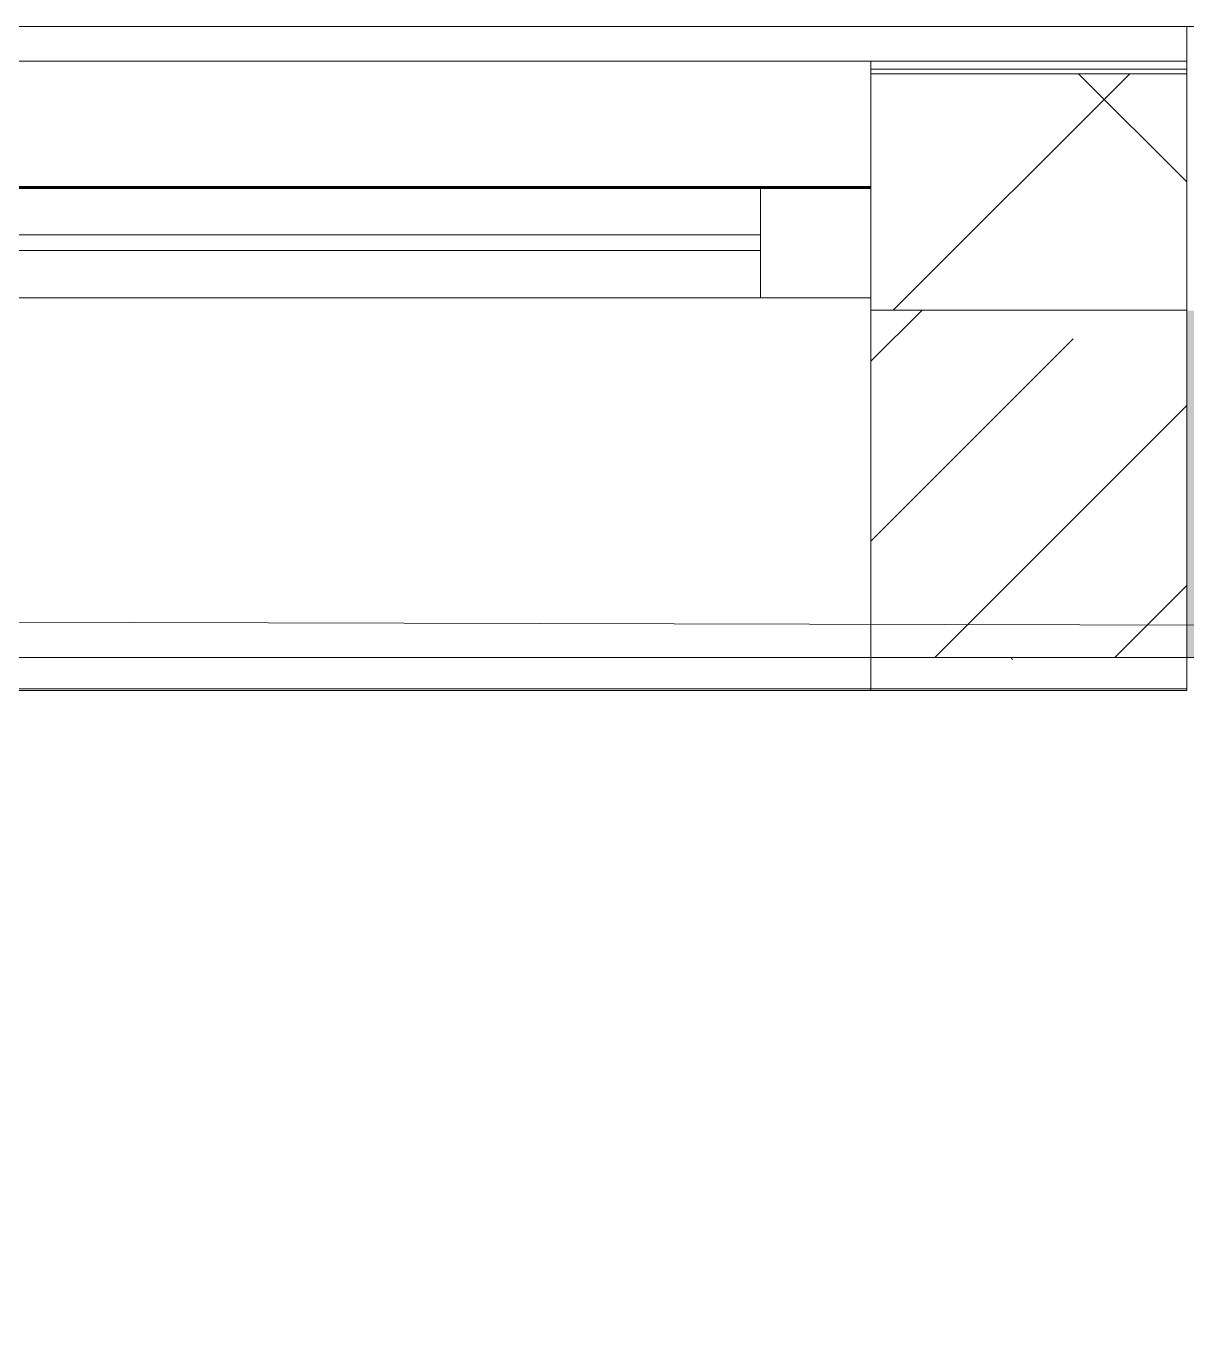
# Model space of a CAD drawing. Header units: millimetres. Extents: x -1113 to 415037, y -3642 to 28069.
# Drawn here: x 39340 to 40075, y 22834 to 23664 of the extents above; entities that cross this region are included whole.
import ezdxf

# ---------------------------------------------------------------- set-up
doc = ezdxf.new("R2010")
doc.units = ezdxf.units.MM
for name, color, linetype, lineweight in [('0) Стена 3.93м', 3, 'Continuous', 60), ('1) Окна 2.25м-', 6, 'Continuous', 60), ('A-AREA-BNDY', 7, 'Continuous', 5), ('A-FLOR', 7, 'Continuous', 9), ('A-GLAZ', 7, 'Continuous', 9), ('A-GLAZ-1', 7, 'Continuous', 5), ('A-WALL', 7, 'Continuous', 5), ('I-WALL', 7, 'Continuous', 5), ('S-STRS-MBND', 7, 'Continuous', 9)]:
    doc.layers.add(name, color=color, linetype=linetype, lineweight=lineweight)
doc.layers.add('A-FLOR-1', color=7, linetype='Continuous', lineweight=9, true_color=0xeef6ff, transparency=0.5)
doc.layers.add('A-WALL-1', color=9, linetype='Continuous', lineweight=5, true_color=0x808080)
doc.layers.add('A-WALL-FNSH-1', color=9, linetype='Continuous', lineweight=5, true_color=0x808080)

# ---------------------------------------------------------------- blocks, each defined once
blk = doc.blocks.new('120_Окно_СКБ_1Ст - 120_Окно_СКБ_1Ст 900х2500_h_ глухое-23537403-Объем проектирования 1 этажа')
at = {"layer": 'A-GLAZ'}
for p, q in [((-450, -67), (-450, 3)), ((-450, 3), (-380, 3)), ((-380, 3), (-380, -67)), ((380, -67), (380, 3)), ((380, 3), (450, 3)), ((450, 3), (450, -67)), ((-380, -67), (-450, -67)), ((450, -67), (380, -67))]:
    blk.add_line(p, q, dxfattribs=at)
at = {"layer": 'A-GLAZ-1'}
for p, q in [((450, 3), (-450, 3)), ((380, -27), (-380, -27)), ((380, -37), (-380, -37)), ((-450, -67), (450, -67))]:
    blk.add_line(p, q, dxfattribs=at)
blk = doc.blocks.new('1floor')
at = {"layer": 'A-FLOR-1'}
h = blk.add_hatch(color=256, dxfattribs=at)
h.paths.add_polyline_path([(38540, -100), (38540, 120), (38490, 120), (38490, -100)])
h.paths.add_polyline_path([(75480, 4050), (75700, 4050), (75700, 4060), (75480, 4060)])
h.paths.add_polyline_path([(4031.12, 15925.12), (4060, 15925.12), (4060, 15975.12), (4031.12, 15975.12), (4031.12, 15935.12)])
h.paths.add_polyline_path([(40125, 23607.72), (40125, 23547.72), (40135, 23547.72), (40135, 23527.72), (40035, 23527.72), (40035, 23607.72)])
h.paths.add_polyline_path([(40035, 23400), (41710, 23400), (41710, 23619.72), (41595, 23619.72), (41595, 23607.72), (41535, 23607.72), (41535, 23619.72), (40185, 23619.72), (40185, 23607.72), (40125, 23607.72), (40125, 23619.72), (40010, 23619.72), (40010, 23400)])
h.paths.add_polyline_path([(38490, 23400), (38540, 23400), (38540, 23619.72), (38490, 23619.68), (38490, 23420.28)])
h.paths.add_polyline_path([(41595, 23527.72), (41585, 23527.72), (41585, 23547.72), (41595, 23547.72), (41595, 23607.72), (41685, 23607.72), (41685, 23527.72)])
h.paths.add_polyline_path([(4031.12, 26375.12), (4060, 26375.12), (4061.12, 27100), (4110, 27100.12), (4110, 27150), (4061.12, 27150), (4060, 27100.12), (4031.12, 27100), (4031.12, 26479.04)])
h.paths.add_polyline_path([(13710, 27100), (13710, 27150), (13460.26, 27150), (13460.26, 27100), (13690, 27100)])
h.paths.add_polyline_path([(10085, 27100), (10885, 27100), (10885, 27150), (10085, 27150)])
h.paths.add_polyline_path([(12635.26, 27100), (13410.26, 27100), (13410.26, 27150), (12635.26, 27150), (12635.26, 27116.45)])
h.paths.add_polyline_path([(12055.57, 27100), (12585.26, 27100), (12585.26, 27150), (11785.26, 27150), (11785.26, 27100)])
h.paths.add_polyline_path([(10935, 27100), (11285, 27100), (11285, 27150), (10935, 27150), (10935, 27142.47)])
h.paths.add_polyline_path([(9110, 27100), (9185, 27100), (9185, 27150), (8385, 27150), (8385, 27100), (9090, 27100)])
h.paths.add_polyline_path([(4160, 27100), (4935, 27100), (4935, 27150), (4160, 27150), (4160, 27111.05)])
at = {"layer": 'A-WALL'}
h = blk.add_hatch(dxfattribs=at)
h.set_pattern_fill('FP_24', color=256, style=0, pattern_type=2)
h.set_pattern_definition([(45, (0, 0), (-141.42136, 141.42136), []), (135, (0, 0), (-141.42136, -141.42136), [])])
h.paths.add_polyline_path([(41910, 23620), (41930, 23620), (41930, 23769.72), (41710, 23769.72), (41710, 23620), (41760, 23620)])
h.paths.add_polyline_path([(38542.27, 23620), (38910, 23620), (38910, 23769.72), (38490, 23769.72), (38490.28, 23620), (38540, 23620)])
h.paths.add_polyline_path([(39810, 23620), (40010, 23620), (40010, 23769.72), (39810, 23769.72), (39810, 23627.72)])
at = {"layer": 'I-WALL'}
h = blk.add_hatch(dxfattribs=at)
h.set_pattern_fill('FP_1', color=256, style=0, pattern_type=2)
h.set_pattern_definition([(45, (0, 0), (-114.04925, 114.04925), []), (45, (114.05, 0), (-114.04925, 114.04925), [201.612, -40.322, 6.706, -33.617])])
h.paths.add_polyline_path([(42140, 23400), (42160, 23400), (42159.81, 23620), (41710, 23620), (41710, 23400), (42098.7, 23400)])
h.paths.add_polyline_path([(40010, 23400), (40010, 23620), (39810, 23619.72), (39810, 23400)])
h.paths.add_polyline_path([(38760, 23400), (38910, 23400), (38910, 23620), (38540, 23619.72), (38540, 23420.28), (38760, 23420.28)])
h = blk.add_hatch(dxfattribs=at)
h.set_pattern_fill('FP_191', color=256, style=0, pattern_type=2)
h.set_pattern_definition([(0, (0, 0), (243.84, 60.96), [20.117, -162.763, 20.117, -162.763, -975.36]), (0, (0, 0), (243.84, 60.96), [-365.76, 20.117, -345.643, 20.117, -162.763, -426.72]), (0, (0, 0), (243.84, 60.96), [-914.4, 20.117, -101.803, 20.117, -284.683]), (120, (91.44, 30.48), (-174.71291, 180.691634), [20.117, -162.763, 20.117, -162.763, -975.36]), (120, (91.44, 30.48), (-174.71291, 180.691634), [-365.76, 20.117, -345.643, 20.117, -162.763, -426.72]), (120, (91.44, 30.48), (-174.71291, 180.691634), [-914.4, 20.117, -101.803, 20.117, -284.683]), (240, (121.92, 152.4), (-69.12709, -241.651634), [20.117, -162.763, 20.117, -162.763, -975.36]), (240, (121.92, 152.4), (-69.12709, -241.651634), [-365.76, 20.117, -345.643, 20.117, -162.763, -426.72]), (240, (121.92, 152.4), (-69.12709, -241.651634), [-914.4, 20.117, -101.803, 20.117, -284.683])])
h.paths.add_polyline_path([(41760, 23380), (42140, 23380), (42140, 23400), (41760, 23400)])
h.paths.add_polyline_path([(38760, 23380), (38910, 23380), (38910, 23400), (38760, 23400)])
h.paths.add_polyline_path([(39810, 23380), (40010, 23380), (40010, 23400), (39810, 23400)])
at = {"layer": 'A-FLOR'}
blk.add_line((40010, 23400), (41685, 23400), dxfattribs=at)
at = {"layer": 'A-WALL'}
for p, q in [((33859.87, 23799.72), (40125, 23799.72)), ((40010, 23777.72), (40010, 23799.72)), ((38910, 23777.72), (39810, 23777.72)), ((40010, 23772.72), (39810, 23772.72)), ((40010, 23769.72), (39810, 23769.72)), ((39810, 23620), (40010, 23620))]:
    blk.add_line(p, q, dxfattribs=at)
at = {"layer": 'A-WALL-1'}
for p, q in [((39810, 23769.72), (39810, 23380)), ((40010, 23380), (40010, 23769.72)), ((39810, 23400), (40010, 23400)), ((39810, 23380), (40010, 23380))]:
    blk.add_line(p, q, dxfattribs=at)
at = {"layer": 'A-WALL-FNSH-1'}
for p, q in [((40010, 23777.72), (39810, 23777.72)), ((39810, 23777.72), (39810, 23769.72)), ((40010, 23769.72), (40010, 23777.72)), ((39810, 23380), (39810, 23379)), ((40010, 23379), (40010, 23380))]:
    blk.add_line(p, q, dxfattribs=at)
at = {"layer": 'I-WALL'}
for p, q in [((39810, 23400), (38910, 23400)), ((40010, 23379), (38780, 23379)), ((39810, 23380), (38910, 23380))]:
    blk.add_line(p, q, dxfattribs=at)
at = {"layer": 'S-STRS-MBND'}
blk.add_line((42160, 23400), (38760, 23400), dxfattribs=at)
at = {"layer": 'A-GLAZ', "color": 3}
blk.add_blockref('120_Окно_СКБ_1Ст - 120_Окно_СКБ_1Ст 900х2500_h_ глухое-23537403-Объем проектирования 1 этажа', (39360, 23694.72), dxfattribs=at)

msp = doc.modelspace()

# ---------------------------------------------------------------- linework, layer by layer
at = {"layer": '1) Окна 2.25м-'}
msp.add_lwpolyline([(38974.7, 23561.66), (39874.7, 23561.66)], dxfattribs=at)
at = {"layer": 'A-AREA-BNDY', "flags": 128}
msp.add_lwpolyline([(41740.74, 23280.55), (38836.75, 23287.37), (38817.62, 15139.39), (42175.61, 15131.51), (42190.13, 21315.06), (41811.13, 21315.95), (41736.13, 21316.12), (41739.79, 22876.55)], close=True, dxfattribs=at)

# ---------------------------------------------------------------- block references
at = {"layer": '0) Стена 3.93м'}
msp.add_blockref('1floor', (64.7, -136.06), dxfattribs=at)

doc.saveas('drawing.dxf')
